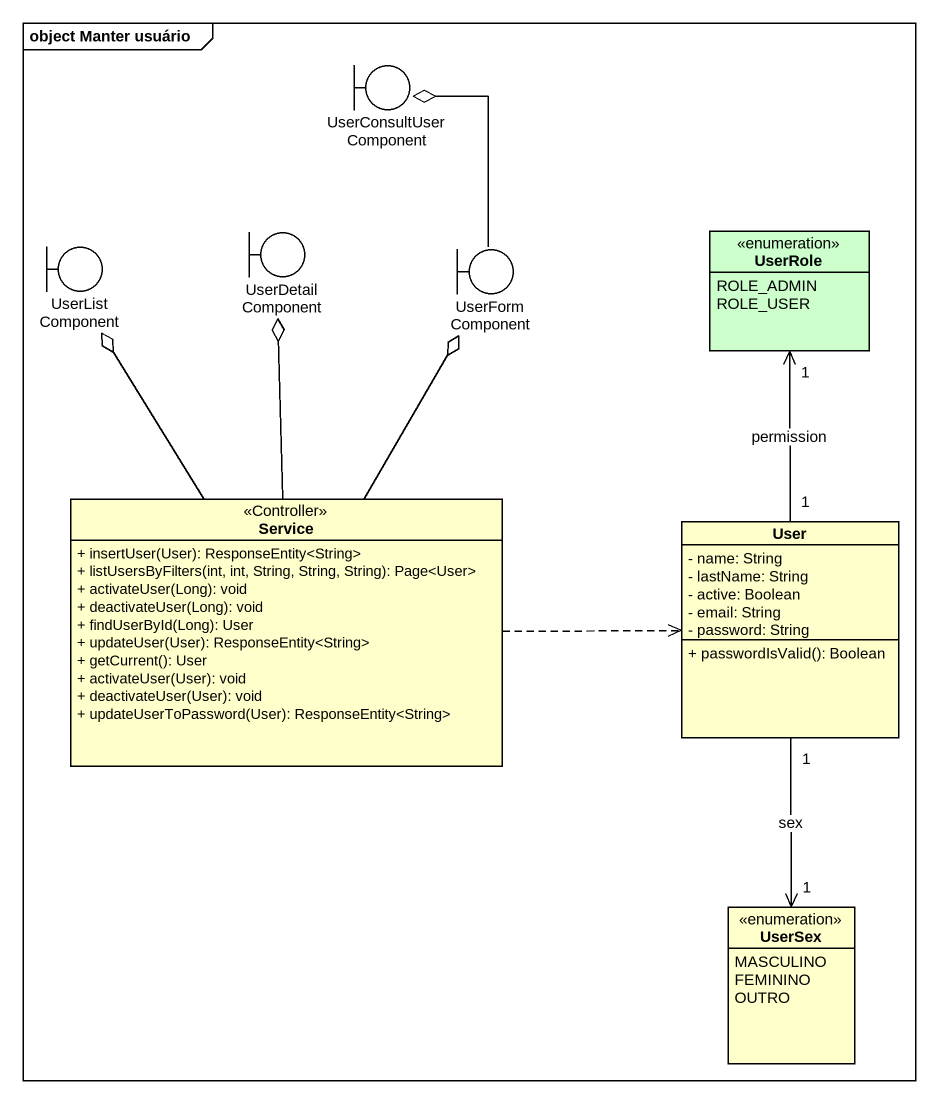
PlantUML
@startuml
mainframe object Manter usuário
allowmixing
hide circle
hide empty members
skinparam classAttributeIconSize 0
boundary UserConsultUserComponent
boundary UserListComponent
boundary UserDetailComponent
boundary UserFormComponent
enum UserRole #CCFFCC {
  ROLE_ADMIN
  ROLE_USER
}
class Service <<Controller>> {
  + insertUser(User): ResponseEntity<String>
  + listUsersByFilters(int, int, String, String, String): Page<User>
  + activateUser(Long): void
  + deactivateUser(Long): void
  + findUserById(Long): User
  + updateUser(User): ResponseEntity<String>
  + getCurrent(): User
  + activateUser(User): void
  + deactivateUser(User): void
  + updateUserToPassword(User): ResponseEntity<String>
}
class User {
  - name: String
  - lastName: String
  - active: Boolean
  - email: String
  - password: String
  + passwordIsValid(): Boolean
}
enum UserSex {
  MASCULINO
  FEMININO
  OUTRO
}
UserFormComponent -up-o UserConsultUserComponent
Service -up-o UserListComponent
Service -up-o UserDetailComponent
Service -up-o UserFormComponent
Service .right.> User
User "1" -up-> "1" UserRole : permission
User "1" --> "1" UserSex : sex
@enduml
